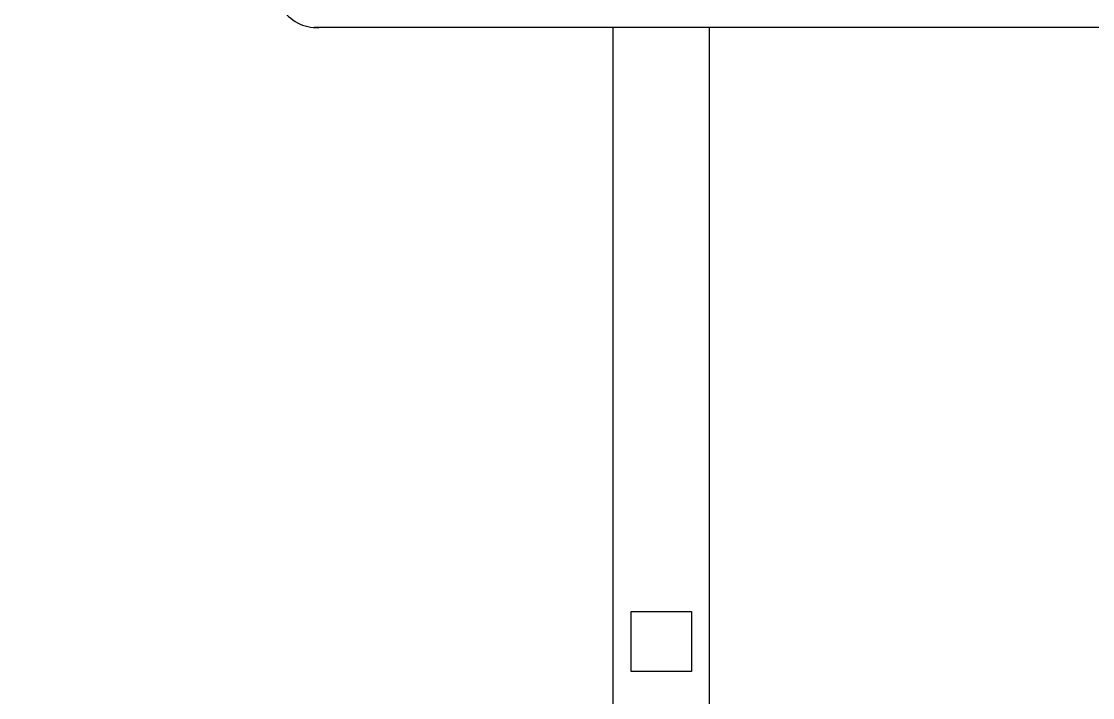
# Model space of a CAD drawing. Extents: x -30 to 1202, y 231 to 898.
# Drawn here: x 373.99 to 382.8, y 370.53 to 376.09 of the extents above; entities that cross this region are included whole.
import ezdxf

# ---------------------------------------------------------------- set-up
doc = ezdxf.new("R2010")
doc.units = 0
doc.header["$LTSCALE"] = 0.04
for name, color, linetype in [('0.1', 1, 'CONTINUOUS'), ('0.2', 2, 'CONTINUOUS'), ('PISO', 1, 'CONTINUOUS')]:
    doc.layers.add(name, color=color, linetype=linetype)

msp = doc.modelspace()

# ---------------------------------------------------------------- linework, layer by layer
at = {"layer": '0.1'}
for p, q in [((378.8531, 370.3199), (378.8531, 376.0442)), ((379.6483, 370.3199), (379.6483, 376.0442))]:
    msp.add_line(p, q, dxfattribs=at)
at = {"layer": '0.2'}
for p, q in [((379.003, 370.748), (379.003, 371.2434)), ((379.003, 371.2434), (379.4984, 371.2434)), ((379.4984, 371.2434), (379.4984, 370.748)), ((379.4984, 370.748), (379.003, 370.748))]:
    msp.add_line(p, q, dxfattribs=at)
at = {"layer": 'PISO'}
msp.add_line((388.779, 376.0442), (376.3941, 376.0442), dxfattribs=at)
for centre, radius, start, end in [((315.2303, 338.3721), 66.7151, 28.272648, 37.784419), ((376.4148, 376.3783), 0.3347, 84.8494, 273.54148)]:
    msp.add_arc(centre, radius, start, end, dxfattribs=at)

doc.saveas('drawing.dxf')
